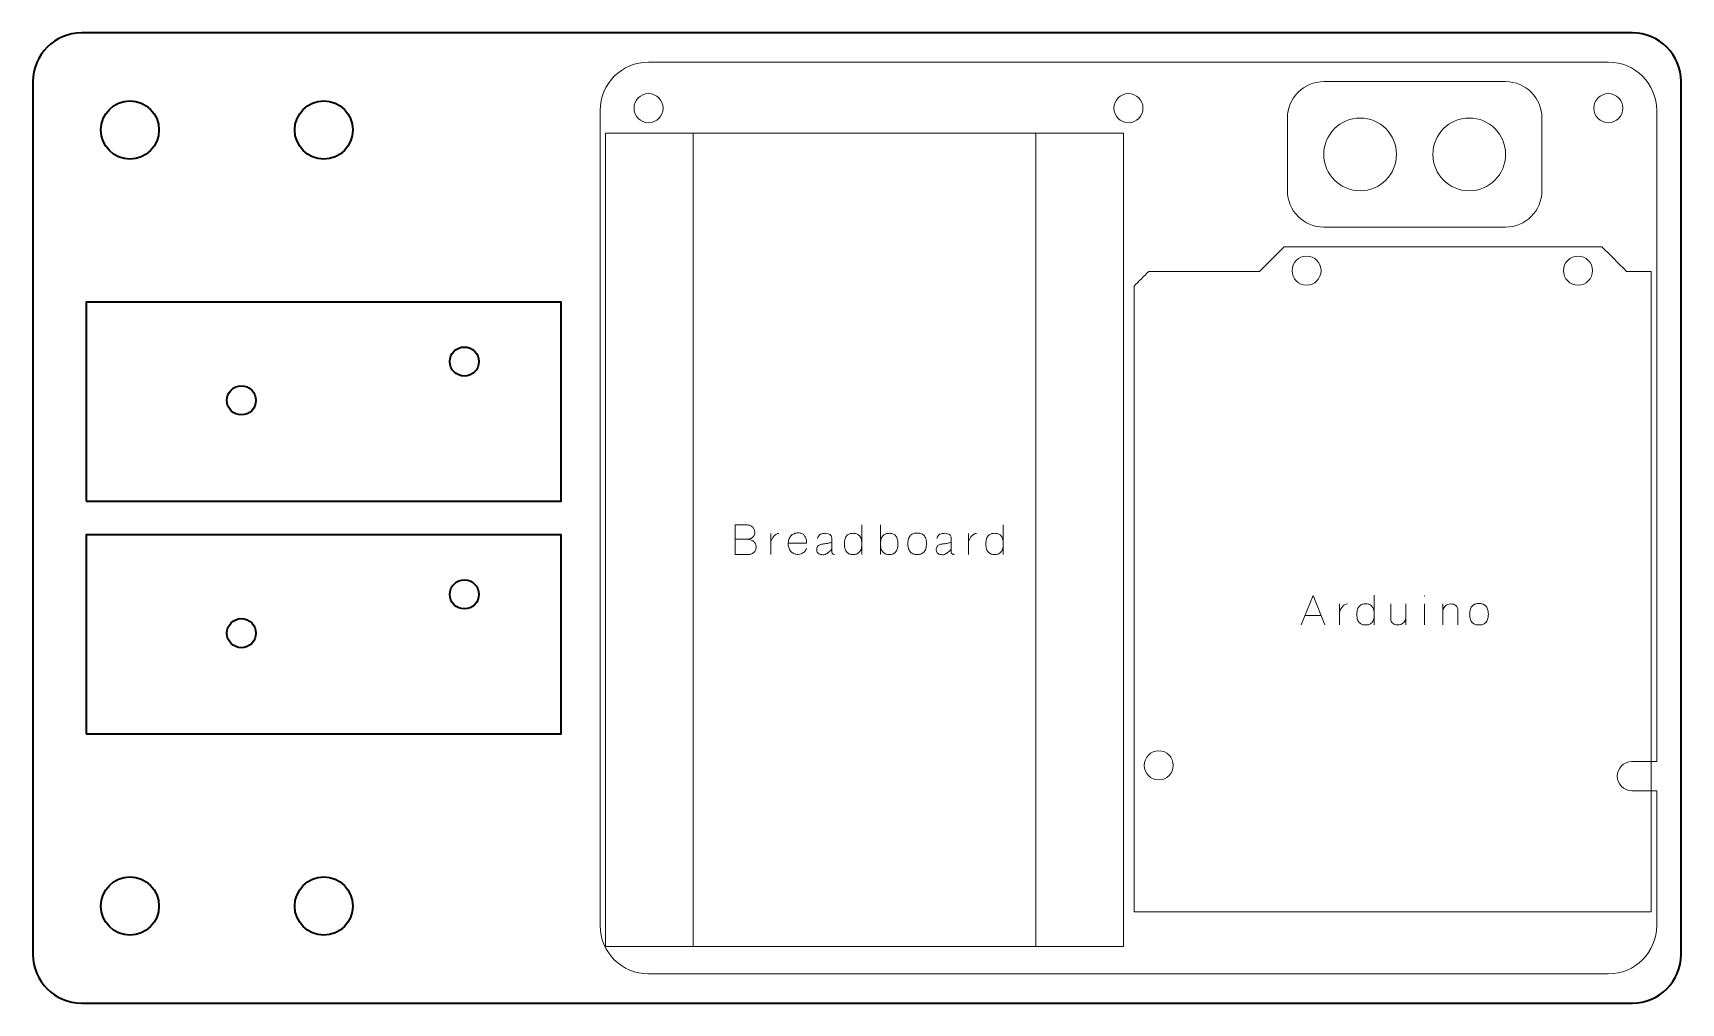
# Model space of a CAD drawing. Header units: centimetres. Extents: x -40 to 171, y -20 to 141.
# Drawn here: x -12.5 to 4.5, y -19.85 to -9.85 of the extents above; entities that cross this region are included whole.
import ezdxf

# ---------------------------------------------------------------- set-up
doc = ezdxf.new("R2010")
doc.units = ezdxf.units.CM
doc.header["$MEASUREMENT"] = 0
doc.layers.add('Layer 1', color=7, linetype='Continuous')

msp = doc.modelspace()

# ---------------------------------------------------------------- linework, layer by layer
at = {"layer": 'Layer 1', "color": 30, "lineweight": 35}
for points in [[(-11.95, -14.675), (-7.05, -14.675), (-7.05, -12.625), (-11.95, -12.625), (-11.95, -14.675)], [(-11.95, -17.075), (-7.05, -17.075), (-7.05, -15.025), (-11.95, -15.025), (-11.95, -17.075)]]:
    msp.add_lwpolyline(points, close=True, dxfattribs=at)
at = {"layer": 'Layer 1', "lineweight": 9}
for centre in [(-6.15, -10.625), (-1.2, -10.625), (3.75, -10.625), (0.6375, -12.3), (3.4375, -12.3), (-0.8875, -17.4)]:
    msp.add_ellipse(centre, major_axis=(0, 0.15), ratio=1, dxfattribs=at)
at = {"layer": 'Layer 1', "color": 250, "lineweight": 35}
for centre, major_axis in [((-11.5, -10.85), (0, 0.3)), ((-9.5, -10.85), (0, 0.3)), ((-8.05, -13.2375), (0, 0.15)), ((-10.35, -13.6375), (0, 0.15)), ((-8.05, -15.6375), (0, 0.15)), ((-10.35, -16.0375), (0, 0.15)), ((-11.5, -18.85), (0, 0.3)), ((-9.5, -18.85), (0, 0.3))]:
    msp.add_ellipse(centre, major_axis=major_axis, ratio=1, dxfattribs=at)
msp.add_open_spline([(-12.5, -19.35), (-12.5, -19.35), (-12.5, -10.35), (-12.5, -10.35), (-12.5, -10.35), (-12.5, -10.07391), (-12.27609, -9.85), (-12, -9.85), (-12, -9.85), (-12, -9.85), (4, -9.85), (4, -9.85), (4, -9.85), (4.27609, -9.85), (4.5, -10.07391), (4.5, -10.35), (4.5, -10.35), (4.5, -10.35), (4.5, -19.35), (4.5, -19.35), (4.5, -19.35), (4.5, -19.62609), (4.27609, -19.85), (4, -19.85), (4, -19.85), (4, -19.85), (-12, -19.85), (-12, -19.85), (-12, -19.85), (-12.27609, -19.85), (-12.5, -19.62609), (-12.5, -19.35)], degree=3, knots=[0, 0, 0, 0, 0.125, 0.125, 0.125, 0.125, 0.25, 0.25, 0.25, 0.25, 0.375, 0.375, 0.375, 0.375, 0.5, 0.5, 0.5, 0.5, 0.625, 0.625, 0.625, 0.625, 0.75, 0.75, 0.75, 0.75, 0.875, 0.875, 0.875, 0.875, 1, 1, 1, 1], dxfattribs=at)
at = {"layer": 'Layer 1', "color": 30, "lineweight": 9}
for points, knots in [([(-6.65, -19.05), (-6.65, -19.32539), (-6.42539, -19.55), (-6.15, -19.55), (-6.15, -19.55), (-6.15, -19.55), (3.75, -19.55), (3.75, -19.55), (3.75, -19.55), (4.02539, -19.55), (4.25, -19.32539), (4.25, -19.05), (4.25, -19.05), (4.25, -19.05), (4.25, -17.6615), (4.25, -17.6615), (4.25, -17.6615), (4.25, -17.6615), (3.992, -17.6615), (3.992, -17.6615), (3.992, -17.6615), (3.90917, -17.6615), (3.842, -17.59433), (3.842, -17.5115), (3.842, -17.5115), (3.842, -17.42867), (3.90917, -17.3615), (3.992, -17.3615), (3.992, -17.3615), (3.992, -17.3615), (4.25, -17.3615), (4.25, -17.3615), (4.25, -17.3615), (4.25, -17.3615), (4.25, -10.65), (4.25, -10.65), (4.25, -10.65), (4.25, -10.37461), (4.02539, -10.15), (3.75, -10.15), (3.75, -10.15), (3.75, -10.15), (-6.15, -10.15), (-6.15, -10.15), (-6.15, -10.15), (-6.42539, -10.15), (-6.65, -10.37461), (-6.65, -10.65), (-6.65, -10.65), (-6.65, -10.65), (-6.65, -19.05), (-6.65, -19.05)], [0, 0, 0, 0, 0.07692308, 0.07692308, 0.07692308, 0.07692308, 0.15384615, 0.15384615, 0.15384615, 0.15384615, 0.23076923, 0.23076923, 0.23076923, 0.23076923, 0.30769231, 0.30769231, 0.30769231, 0.30769231, 0.38461538, 0.38461538, 0.38461538, 0.38461538, 0.46153846, 0.46153846, 0.46153846, 0.46153846, 0.53846154, 0.53846154, 0.53846154, 0.53846154, 0.61538462, 0.61538462, 0.61538462, 0.61538462, 0.69230769, 0.69230769, 0.69230769, 0.69230769, 0.76923077, 0.76923077, 0.76923077, 0.76923077, 0.84615385, 0.84615385, 0.84615385, 0.84615385, 0.92307692, 0.92307692, 0.92307692, 0.92307692, 1, 1, 1, 1]), ([(-6.59488, -19.266), (-6.59488, -19.266), (-1.24934, -19.266), (-1.24934, -19.266), (-1.24934, -19.266), (-1.24934, -19.266), (-1.24934, -10.884), (-1.24934, -10.884), (-1.24934, -10.884), (-1.24934, -10.884), (-6.59488, -10.884), (-6.59488, -10.884), (-6.59488, -10.884), (-6.59488, -10.884), (-6.59488, -19.266), (-6.59488, -19.266)], [0, 0, 0, 0, 0.25, 0.25, 0.25, 0.25, 0.5, 0.5, 0.5, 0.5, 0.75, 0.75, 0.75, 0.75, 1, 1, 1, 1]), ([(4.192, -18.9115), (2.11075, -18.9115), (0.46129, -18.9115), (-1.142, -18.9115), (-1.142, -18.9115), (-1.142, -16.76266), (-1.142, -14.61128), (-1.142, -12.4599), (-1.142, -12.4599), (-1.0912, -12.4091), (-1.0404, -12.3583), (-0.9896, -12.3075), (-0.9896, -12.3075), (-0.6086, -12.3075), (-0.2276, -12.3075), (0.1534, -12.3075), (0.1534, -12.3075), (0.23722, -12.22368), (0.32104, -12.13986), (0.4074, -12.0535), (0.4074, -12.0535), (1.4996, -12.0535), (2.5918, -12.0535), (3.684, -12.0535), (3.684, -12.0535), (3.76782, -12.13732), (3.85164, -12.22114), (3.938, -12.3075), (3.938, -12.3075), (4.02182, -12.3075), (4.10564, -12.3075), (4.192, -12.3075), (4.192, -12.3075), (4.192, -14.50714), (4.192, -16.70932), (4.192, -18.9115)], [0, 0, 0, 0, 0.11111111, 0.11111111, 0.11111111, 0.11111111, 0.22222222, 0.22222222, 0.22222222, 0.22222222, 0.33333333, 0.33333333, 0.33333333, 0.33333333, 0.44444444, 0.44444444, 0.44444444, 0.44444444, 0.55555556, 0.55555556, 0.55555556, 0.55555556, 0.66666667, 0.66666667, 0.66666667, 0.66666667, 0.77777778, 0.77777778, 0.77777778, 0.77777778, 0.88888889, 0.88888889, 0.88888889, 0.88888889, 1, 1, 1, 1]), ([(-5.25668, -15.06934), (-5.25668, -15.06934), (-5.13942, -15.06934), (-5.13942, -15.06934), (-5.13942, -15.06934), (-5.12418, -15.06934), (-5.11118, -15.06712), (-5.10026, -15.06299), (-5.10026, -15.06299), (-5.08941, -15.0589), (-5.08058, -15.05333), (-5.07373, -15.04634), (-5.07373, -15.04634), (-5.06689, -15.03936), (-5.06195, -15.03146), (-5.05884, -15.02271), (-5.05884, -15.02271), (-5.05581, -15.01403), (-5.0544, -15.005), (-5.05475, -14.99569), (-5.05475, -14.99569), (-5.05518, -14.98637), (-5.05715, -14.97734), (-5.06068, -14.96852), (-5.06068, -14.96852), (-5.06414, -14.9597), (-5.06936, -14.95173), (-5.0762, -14.9446), (-5.0762, -14.9446), (-5.08304, -14.93748), (-5.09158, -14.93183), (-5.10195, -14.92767), (-5.10195, -14.92767), (-5.11233, -14.92344), (-5.12453, -14.92125), (-5.13857, -14.92118), (-5.13857, -14.92118), (-5.13857, -14.92118), (-5.25668, -14.92118), (-5.25668, -14.92118), (-5.25668, -14.92118), (-5.25668, -14.92118), (-5.25668, -15.2264), (-5.25668, -15.2264), (-5.25668, -15.2264), (-5.25668, -15.2264), (-5.12672, -15.2264), (-5.12672, -15.2264), (-5.12672, -15.2264), (-5.11458, -15.2264), (-5.10329, -15.22464), (-5.09285, -15.22118), (-5.09285, -15.22118), (-5.08241, -15.21765), (-5.07331, -15.21264), (-5.06541, -15.20594), (-5.06541, -15.20594), (-5.05757, -15.19931), (-5.05144, -15.19126), (-5.04706, -15.18174), (-5.04706, -15.18174), (-5.04269, -15.17221), (-5.04043, -15.16142), (-5.04036, -15.14935), (-5.04036, -15.14935), (-5.04064, -15.13722), (-5.04318, -15.12628), (-5.04805, -15.11648), (-5.04805, -15.11648), (-5.05292, -15.10667), (-5.05969, -15.09827), (-5.06844, -15.09122), (-5.06844, -15.09122), (-5.07719, -15.08423), (-5.08766, -15.07877), (-5.09963, -15.07506), (-5.09963, -15.07506), (-5.11159, -15.07135), (-5.12488, -15.06942), (-5.13942, -15.06934)], [0, 0, 0, 0, 0.05, 0.05, 0.05, 0.05, 0.1, 0.1, 0.1, 0.1, 0.15, 0.15, 0.15, 0.15, 0.2, 0.2, 0.2, 0.2, 0.25, 0.25, 0.25, 0.25, 0.3, 0.3, 0.3, 0.3, 0.35, 0.35, 0.35, 0.35, 0.4, 0.4, 0.4, 0.4, 0.45, 0.45, 0.45, 0.45, 0.5, 0.5, 0.5, 0.5, 0.55, 0.55, 0.55, 0.55, 0.6, 0.6, 0.6, 0.6, 0.65, 0.65, 0.65, 0.65, 0.7, 0.7, 0.7, 0.7, 0.75, 0.75, 0.75, 0.75, 0.8, 0.8, 0.8, 0.8, 0.85, 0.85, 0.85, 0.85, 0.9, 0.9, 0.9, 0.9, 0.95, 0.95, 0.95, 0.95, 1, 1, 1, 1]), ([(-3.95071, -14.92033), (-3.95071, -14.92033), (-3.95071, -15.2264), (-3.95071, -15.2264), (-3.95071, -15.2264), (-3.95071, -15.2264), (-3.95071, -14.92033), (-3.95071, -14.92033)], [0, 0, 0, 0, 0.5, 0.5, 0.5, 0.5, 1, 1, 1, 1]), ([(-3.75725, -14.91991), (-3.75725, -14.91991), (-3.75725, -15.2264), (-3.75725, -15.2264), (-3.75725, -15.2264), (-3.75725, -15.2264), (-3.75725, -14.91991), (-3.75725, -14.91991)], [0, 0, 0, 0, 0.5, 0.5, 0.5, 0.5, 1, 1, 1, 1]), ([(-2.49107, -14.92033), (-2.49107, -14.92033), (-2.49107, -15.2264), (-2.49107, -15.2264), (-2.49107, -15.2264), (-2.49107, -15.2264), (-2.49107, -14.92033), (-2.49107, -14.92033)], [0, 0, 0, 0, 0.5, 0.5, 0.5, 0.5, 1, 1, 1, 1]), ([(-4.88923, -15.11549), (-4.88944, -15.10568), (-4.88796, -15.09573), (-4.88486, -15.08571), (-4.88486, -15.08571), (-4.88175, -15.07569), (-4.87745, -15.0661), (-4.87194, -15.05693), (-4.87194, -15.05693), (-4.86637, -15.04775), (-4.86002, -15.03964), (-4.85282, -15.03244), (-4.85282, -15.03244), (-4.8457, -15.02525), (-4.83808, -15.0196), (-4.83011, -15.01544), (-4.83011, -15.01544), (-4.82213, -15.01128), (-4.81423, -15.00923), (-4.80626, -15.00923)], [0, 0, 0, 0, 0.2, 0.2, 0.2, 0.2, 0.4, 0.4, 0.4, 0.4, 0.6, 0.6, 0.6, 0.6, 0.8, 0.8, 0.8, 0.8, 1, 1, 1, 1]), ([(-4.88923, -15.2264), (-4.88923, -15.2264), (-4.88923, -15.00923), (-4.88923, -15.00923), (-4.88923, -15.00923), (-4.88923, -15.00923), (-4.88923, -15.2264), (-4.88923, -15.2264)], [0, 0, 0, 0, 0.5, 0.5, 0.5, 0.5, 1, 1, 1, 1]), ([(-4.70847, -15.11041), (-4.70847, -15.11041), (-4.51924, -15.11041), (-4.51924, -15.11041), (-4.51924, -15.11041), (-4.51917, -15.10088), (-4.52001, -15.09122), (-4.52171, -15.0812), (-4.52171, -15.0812), (-4.5234, -15.07125), (-4.52622, -15.06165), (-4.5301, -15.05241), (-4.5301, -15.05241), (-4.53398, -15.04317), (-4.53928, -15.03484), (-4.54584, -15.02751), (-4.54584, -15.02751), (-4.55247, -15.0201), (-4.56065, -15.01424), (-4.57039, -15.00994), (-4.57039, -15.00994), (-4.58013, -15.00563), (-4.59177, -15.00338), (-4.60517, -15.00331), (-4.60517, -15.00331), (-4.6219, -15.00338), (-4.63671, -15.00613), (-4.64962, -15.01156), (-4.64962, -15.01156), (-4.66247, -15.01699), (-4.67333, -15.02475), (-4.68208, -15.03491), (-4.68208, -15.03491), (-4.6909, -15.045), (-4.6976, -15.05721), (-4.70212, -15.07132), (-4.70212, -15.07132), (-4.70663, -15.0855), (-4.70889, -15.10138), (-4.70889, -15.11887), (-4.70889, -15.11887), (-4.70882, -15.13644), (-4.706, -15.15196), (-4.70064, -15.1653), (-4.70064, -15.1653), (-4.6952, -15.17863), (-4.68772, -15.18985), (-4.67813, -15.19874), (-4.67813, -15.19874), (-4.6686, -15.2077), (-4.6576, -15.21441), (-4.64511, -15.21878), (-4.64511, -15.21878), (-4.63269, -15.22315), (-4.61936, -15.22513), (-4.60517, -15.22471), (-4.60517, -15.22471), (-4.59382, -15.22428), (-4.58373, -15.22245), (-4.57491, -15.2192), (-4.57491, -15.2192), (-4.56609, -15.21589), (-4.5584, -15.2118), (-4.55183, -15.20686), (-4.55183, -15.20686), (-4.54534, -15.20192), (-4.53991, -15.1967), (-4.53554, -15.19119), (-4.53554, -15.19119), (-4.53116, -15.18569), (-4.52778, -15.18047), (-4.52538, -15.17553), (-4.52538, -15.17553), (-4.52298, -15.17066), (-4.5215, -15.16657), (-4.52093, -15.16332)], [0, 0, 0, 0, 0.05263158, 0.05263158, 0.05263158, 0.05263158, 0.10526316, 0.10526316, 0.10526316, 0.10526316, 0.15789474, 0.15789474, 0.15789474, 0.15789474, 0.21052632, 0.21052632, 0.21052632, 0.21052632, 0.26315789, 0.26315789, 0.26315789, 0.26315789, 0.31578947, 0.31578947, 0.31578947, 0.31578947, 0.36842105, 0.36842105, 0.36842105, 0.36842105, 0.42105263, 0.42105263, 0.42105263, 0.42105263, 0.47368421, 0.47368421, 0.47368421, 0.47368421, 0.52631579, 0.52631579, 0.52631579, 0.52631579, 0.57894737, 0.57894737, 0.57894737, 0.57894737, 0.63157895, 0.63157895, 0.63157895, 0.63157895, 0.68421053, 0.68421053, 0.68421053, 0.68421053, 0.73684211, 0.73684211, 0.73684211, 0.73684211, 0.78947368, 0.78947368, 0.78947368, 0.78947368, 0.84210526, 0.84210526, 0.84210526, 0.84210526, 0.89473684, 0.89473684, 0.89473684, 0.89473684, 0.94736842, 0.94736842, 0.94736842, 0.94736842, 1, 1, 1, 1]), ([(-4.26059, -15.17094), (-4.2632, -15.17468), (-4.26687, -15.17906), (-4.27159, -15.18407), (-4.27159, -15.18407), (-4.27632, -15.18915), (-4.28183, -15.1943), (-4.2881, -15.19959), (-4.2881, -15.19959), (-4.29438, -15.20488), (-4.30109, -15.20982), (-4.30821, -15.21434), (-4.30821, -15.21434), (-4.31534, -15.21885), (-4.32261, -15.22245), (-4.33001, -15.22513), (-4.33001, -15.22513), (-4.33742, -15.22781), (-4.34462, -15.22908), (-4.3516, -15.22894), (-4.3516, -15.22894), (-4.36042, -15.22866), (-4.36868, -15.22767), (-4.3763, -15.22591), (-4.3763, -15.22591), (-4.38392, -15.22407), (-4.39055, -15.22132), (-4.39634, -15.21744), (-4.39634, -15.21744), (-4.40205, -15.21363), (-4.40657, -15.20848), (-4.40974, -15.20199), (-4.40974, -15.20199), (-4.41299, -15.1955), (-4.41461, -15.18738), (-4.41468, -15.17772), (-4.41468, -15.17772), (-4.41468, -15.16466), (-4.41207, -15.15394), (-4.40685, -15.14554), (-4.40685, -15.14554), (-4.4017, -15.13722), (-4.39401, -15.1308), (-4.38385, -15.12635), (-4.38385, -15.12635), (-4.37362, -15.12184), (-4.36106, -15.11894), (-4.3461, -15.1176), (-4.3461, -15.1176), (-4.33502, -15.11655), (-4.32536, -15.11535), (-4.31696, -15.11401), (-4.31696, -15.11401), (-4.30857, -15.11267), (-4.30116, -15.11125), (-4.2946, -15.10977), (-4.2946, -15.10977), (-4.2881, -15.10829), (-4.28211, -15.10674), (-4.2766, -15.10519), (-4.2766, -15.10519), (-4.27117, -15.1037), (-4.26581, -15.10215), (-4.26059, -15.10067)], [0, 0, 0, 0, 0.0625, 0.0625, 0.0625, 0.0625, 0.125, 0.125, 0.125, 0.125, 0.1875, 0.1875, 0.1875, 0.1875, 0.25, 0.25, 0.25, 0.25, 0.3125, 0.3125, 0.3125, 0.3125, 0.375, 0.375, 0.375, 0.375, 0.4375, 0.4375, 0.4375, 0.4375, 0.5, 0.5, 0.5, 0.5, 0.5625, 0.5625, 0.5625, 0.5625, 0.625, 0.625, 0.625, 0.625, 0.6875, 0.6875, 0.6875, 0.6875, 0.75, 0.75, 0.75, 0.75, 0.8125, 0.8125, 0.8125, 0.8125, 0.875, 0.875, 0.875, 0.875, 0.9375, 0.9375, 0.9375, 0.9375, 1, 1, 1, 1]), ([(-4.23053, -15.2264), (-4.2306, -15.2264), (-4.23166, -15.22626), (-4.23364, -15.22598), (-4.23364, -15.22598), (-4.23568, -15.22569), (-4.23815, -15.22499), (-4.24112, -15.224), (-4.24112, -15.224), (-4.24408, -15.22301), (-4.24704, -15.22153), (-4.25, -15.21956), (-4.25, -15.21956), (-4.25297, -15.21751), (-4.25544, -15.21483), (-4.25748, -15.21151), (-4.25748, -15.21151), (-4.25946, -15.20813), (-4.26052, -15.20396), (-4.26059, -15.19888), (-4.26059, -15.19888), (-4.26059, -15.19888), (-4.26059, -15.05961), (-4.26059, -15.05961), (-4.26059, -15.05961), (-4.26052, -15.05601), (-4.26101, -15.05192), (-4.262, -15.0474), (-4.262, -15.0474), (-4.26292, -15.04289), (-4.26475, -15.03837), (-4.26736, -15.03371), (-4.26736, -15.03371), (-4.26997, -15.02913), (-4.27378, -15.02489), (-4.27872, -15.02101), (-4.27872, -15.02101), (-4.28359, -15.01713), (-4.29001, -15.01403), (-4.29784, -15.01163), (-4.29784, -15.01163), (-4.30567, -15.00923), (-4.31527, -15.00803), (-4.32663, -15.00796), (-4.32663, -15.00796), (-4.34088, -15.00803), (-4.35302, -15.00951), (-4.36296, -15.01241), (-4.36296, -15.01241), (-4.37298, -15.0153), (-4.38103, -15.01925), (-4.38723, -15.02419), (-4.38723, -15.02419), (-4.39337, -15.0292), (-4.39789, -15.03477), (-4.40071, -15.04098), (-4.40071, -15.04098), (-4.4036, -15.04726), (-4.40501, -15.05375), (-4.40494, -15.06045)], [0, 0, 0, 0, 0.06666667, 0.06666667, 0.06666667, 0.06666667, 0.13333333, 0.13333333, 0.13333333, 0.13333333, 0.2, 0.2, 0.2, 0.2, 0.26666667, 0.26666667, 0.26666667, 0.26666667, 0.33333333, 0.33333333, 0.33333333, 0.33333333, 0.4, 0.4, 0.4, 0.4, 0.46666667, 0.46666667, 0.46666667, 0.46666667, 0.53333333, 0.53333333, 0.53333333, 0.53333333, 0.6, 0.6, 0.6, 0.6, 0.66666667, 0.66666667, 0.66666667, 0.66666667, 0.73333333, 0.73333333, 0.73333333, 0.73333333, 0.8, 0.8, 0.8, 0.8, 0.86666667, 0.86666667, 0.86666667, 0.86666667, 0.93333333, 0.93333333, 0.93333333, 0.93333333, 1, 1, 1, 1]), ([(-4.04088, -15.00796), (-4.02853, -15.00789), (-4.01696, -15.00958), (-4.00616, -15.01311), (-4.00616, -15.01311), (-3.99537, -15.01664), (-3.98584, -15.02257), (-3.97759, -15.03082), (-3.97759, -15.03082), (-3.96933, -15.03908), (-3.96291, -15.05029), (-3.95826, -15.06441), (-3.95826, -15.06441), (-3.9536, -15.07852), (-3.9512, -15.09608), (-3.95113, -15.11718), (-3.95113, -15.11718), (-3.9512, -15.13828), (-3.9536, -15.15584), (-3.95826, -15.16996), (-3.95826, -15.16996), (-3.96291, -15.18407), (-3.96933, -15.19529), (-3.97759, -15.20354), (-3.97759, -15.20354), (-3.98584, -15.2118), (-3.99537, -15.21772), (-4.00616, -15.22125), (-4.00616, -15.22125), (-4.01696, -15.22478), (-4.02853, -15.22647), (-4.04088, -15.2264), (-4.04088, -15.2264), (-4.05322, -15.22647), (-4.0648, -15.22478), (-4.07552, -15.22125), (-4.07552, -15.22125), (-4.08632, -15.21772), (-4.09577, -15.2118), (-4.10395, -15.20354), (-4.10395, -15.20354), (-4.11214, -15.19529), (-4.11856, -15.18407), (-4.12314, -15.16996), (-4.12314, -15.16996), (-4.1278, -15.15584), (-4.13013, -15.13828), (-4.1302, -15.11718), (-4.1302, -15.11718), (-4.13013, -15.09608), (-4.1278, -15.07852), (-4.12314, -15.06441), (-4.12314, -15.06441), (-4.11856, -15.05029), (-4.11214, -15.03908), (-4.10395, -15.03082), (-4.10395, -15.03082), (-4.09577, -15.02257), (-4.08632, -15.01664), (-4.07552, -15.01311), (-4.07552, -15.01311), (-4.0648, -15.00958), (-4.05322, -15.00789), (-4.04088, -15.00796)], [0, 0, 0, 0, 0.0625, 0.0625, 0.0625, 0.0625, 0.125, 0.125, 0.125, 0.125, 0.1875, 0.1875, 0.1875, 0.1875, 0.25, 0.25, 0.25, 0.25, 0.3125, 0.3125, 0.3125, 0.3125, 0.375, 0.375, 0.375, 0.375, 0.4375, 0.4375, 0.4375, 0.4375, 0.5, 0.5, 0.5, 0.5, 0.5625, 0.5625, 0.5625, 0.5625, 0.625, 0.625, 0.625, 0.625, 0.6875, 0.6875, 0.6875, 0.6875, 0.75, 0.75, 0.75, 0.75, 0.8125, 0.8125, 0.8125, 0.8125, 0.875, 0.875, 0.875, 0.875, 0.9375, 0.9375, 0.9375, 0.9375, 1, 1, 1, 1]), ([(-3.6675, -15.00796), (-3.65502, -15.00789), (-3.64337, -15.00958), (-3.63258, -15.01304), (-3.63258, -15.01304), (-3.62179, -15.01657), (-3.61226, -15.02243), (-3.60408, -15.03068), (-3.60408, -15.03068), (-3.59582, -15.03894), (-3.58947, -15.05008), (-3.58481, -15.06419), (-3.58481, -15.06419), (-3.58016, -15.07838), (-3.57783, -15.09601), (-3.57776, -15.11718), (-3.57776, -15.11718), (-3.57783, -15.13828), (-3.58016, -15.15584), (-3.58481, -15.16996), (-3.58481, -15.16996), (-3.58947, -15.18407), (-3.59582, -15.19529), (-3.60408, -15.20354), (-3.60408, -15.20354), (-3.61226, -15.2118), (-3.62179, -15.21772), (-3.63258, -15.22125), (-3.63258, -15.22125), (-3.64337, -15.22478), (-3.65502, -15.22647), (-3.6675, -15.2264), (-3.6675, -15.2264), (-3.67999, -15.22647), (-3.69163, -15.22478), (-3.70243, -15.22125), (-3.70243, -15.22125), (-3.71322, -15.21772), (-3.72275, -15.2118), (-3.73093, -15.20354), (-3.73093, -15.20354), (-3.73919, -15.19529), (-3.74554, -15.18407), (-3.7502, -15.16996), (-3.7502, -15.16996), (-3.75485, -15.15584), (-3.75718, -15.13828), (-3.75725, -15.11718), (-3.75725, -15.11718), (-3.75718, -15.09601), (-3.75485, -15.07838), (-3.7502, -15.06419), (-3.7502, -15.06419), (-3.74554, -15.05008), (-3.73919, -15.03894), (-3.73093, -15.03068), (-3.73093, -15.03068), (-3.72275, -15.02243), (-3.71322, -15.01657), (-3.70243, -15.01304), (-3.70243, -15.01304), (-3.69163, -15.00958), (-3.67999, -15.00789), (-3.6675, -15.00796)], [0, 0, 0, 0, 0.0625, 0.0625, 0.0625, 0.0625, 0.125, 0.125, 0.125, 0.125, 0.1875, 0.1875, 0.1875, 0.1875, 0.25, 0.25, 0.25, 0.25, 0.3125, 0.3125, 0.3125, 0.3125, 0.375, 0.375, 0.375, 0.375, 0.4375, 0.4375, 0.4375, 0.4375, 0.5, 0.5, 0.5, 0.5, 0.5625, 0.5625, 0.5625, 0.5625, 0.625, 0.625, 0.625, 0.625, 0.6875, 0.6875, 0.6875, 0.6875, 0.75, 0.75, 0.75, 0.75, 0.8125, 0.8125, 0.8125, 0.8125, 0.875, 0.875, 0.875, 0.875, 0.9375, 0.9375, 0.9375, 0.9375, 1, 1, 1, 1]), ([(-3.37921, -15.2264), (-3.36588, -15.22647), (-3.35346, -15.22478), (-3.34189, -15.22118), (-3.34189, -15.22118), (-3.33032, -15.21758), (-3.32009, -15.21158), (-3.31134, -15.20319), (-3.31134, -15.20319), (-3.30252, -15.19479), (-3.29568, -15.18343), (-3.29067, -15.16904), (-3.29067, -15.16904), (-3.28573, -15.15472), (-3.28319, -15.13687), (-3.28312, -15.11549), (-3.28312, -15.11549), (-3.28319, -15.09418), (-3.28573, -15.0764), (-3.29067, -15.06215), (-3.29067, -15.06215), (-3.29568, -15.0479), (-3.30252, -15.03654), (-3.31134, -15.02814), (-3.31134, -15.02814), (-3.32009, -15.01981), (-3.33032, -15.01382), (-3.34189, -15.01022), (-3.34189, -15.01022), (-3.35346, -15.00662), (-3.36588, -15.00493), (-3.37921, -15.005), (-3.37921, -15.005), (-3.39241, -15.00493), (-3.40483, -15.00662), (-3.4164, -15.01022), (-3.4164, -15.01022), (-3.42797, -15.01382), (-3.43813, -15.01981), (-3.44695, -15.02814), (-3.44695, -15.02814), (-3.45577, -15.03654), (-3.46268, -15.0479), (-3.46769, -15.06215), (-3.46769, -15.06215), (-3.4727, -15.0764), (-3.47524, -15.09418), (-3.47531, -15.11549), (-3.47531, -15.11549), (-3.47524, -15.13687), (-3.4727, -15.15472), (-3.46769, -15.16904), (-3.46769, -15.16904), (-3.46268, -15.18343), (-3.45577, -15.19479), (-3.44695, -15.20319), (-3.44695, -15.20319), (-3.43813, -15.21158), (-3.42797, -15.21758), (-3.4164, -15.22118), (-3.4164, -15.22118), (-3.40483, -15.22478), (-3.39241, -15.22647), (-3.37921, -15.2264)], [0, 0, 0, 0, 0.0625, 0.0625, 0.0625, 0.0625, 0.125, 0.125, 0.125, 0.125, 0.1875, 0.1875, 0.1875, 0.1875, 0.25, 0.25, 0.25, 0.25, 0.3125, 0.3125, 0.3125, 0.3125, 0.375, 0.375, 0.375, 0.375, 0.4375, 0.4375, 0.4375, 0.4375, 0.5, 0.5, 0.5, 0.5, 0.5625, 0.5625, 0.5625, 0.5625, 0.625, 0.625, 0.625, 0.625, 0.6875, 0.6875, 0.6875, 0.6875, 0.75, 0.75, 0.75, 0.75, 0.8125, 0.8125, 0.8125, 0.8125, 0.875, 0.875, 0.875, 0.875, 0.9375, 0.9375, 0.9375, 0.9375, 1, 1, 1, 1]), ([(-3.02828, -15.17094), (-3.03089, -15.17468), (-3.03456, -15.17906), (-3.03928, -15.18407), (-3.03928, -15.18407), (-3.04401, -15.18915), (-3.04952, -15.1943), (-3.05579, -15.19959), (-3.05579, -15.19959), (-3.06207, -15.20488), (-3.06878, -15.20982), (-3.0759, -15.21434), (-3.0759, -15.21434), (-3.08303, -15.21885), (-3.0903, -15.22245), (-3.0977, -15.22513), (-3.0977, -15.22513), (-3.10511, -15.22781), (-3.11231, -15.22908), (-3.11929, -15.22894), (-3.11929, -15.22894), (-3.12811, -15.22866), (-3.13637, -15.22767), (-3.14399, -15.22591), (-3.14399, -15.22591), (-3.15161, -15.22407), (-3.15824, -15.22132), (-3.16403, -15.21744), (-3.16403, -15.21744), (-3.16974, -15.21363), (-3.17426, -15.20848), (-3.17743, -15.20199), (-3.17743, -15.20199), (-3.18068, -15.1955), (-3.1823, -15.18738), (-3.18237, -15.17772), (-3.18237, -15.17772), (-3.18237, -15.16466), (-3.17976, -15.15394), (-3.17454, -15.14554), (-3.17454, -15.14554), (-3.16939, -15.13722), (-3.1617, -15.1308), (-3.15154, -15.12635), (-3.15154, -15.12635), (-3.14131, -15.12184), (-3.12875, -15.11894), (-3.11379, -15.1176), (-3.11379, -15.1176), (-3.10271, -15.11655), (-3.09305, -15.11535), (-3.08465, -15.11401), (-3.08465, -15.11401), (-3.07626, -15.11267), (-3.06885, -15.11125), (-3.06229, -15.10977), (-3.06229, -15.10977), (-3.05579, -15.10829), (-3.0498, -15.10674), (-3.04429, -15.10519), (-3.04429, -15.10519), (-3.03886, -15.1037), (-3.0335, -15.10215), (-3.02828, -15.10067)], [0, 0, 0, 0, 0.0625, 0.0625, 0.0625, 0.0625, 0.125, 0.125, 0.125, 0.125, 0.1875, 0.1875, 0.1875, 0.1875, 0.25, 0.25, 0.25, 0.25, 0.3125, 0.3125, 0.3125, 0.3125, 0.375, 0.375, 0.375, 0.375, 0.4375, 0.4375, 0.4375, 0.4375, 0.5, 0.5, 0.5, 0.5, 0.5625, 0.5625, 0.5625, 0.5625, 0.625, 0.625, 0.625, 0.625, 0.6875, 0.6875, 0.6875, 0.6875, 0.75, 0.75, 0.75, 0.75, 0.8125, 0.8125, 0.8125, 0.8125, 0.875, 0.875, 0.875, 0.875, 0.9375, 0.9375, 0.9375, 0.9375, 1, 1, 1, 1]), ([(-2.99822, -15.2264), (-2.99829, -15.2264), (-2.99935, -15.22626), (-3.00133, -15.22598), (-3.00133, -15.22598), (-3.00337, -15.22569), (-3.00584, -15.22499), (-3.00881, -15.224), (-3.00881, -15.224), (-3.01177, -15.22301), (-3.01473, -15.22153), (-3.01769, -15.21956), (-3.01769, -15.21956), (-3.02066, -15.21751), (-3.02313, -15.21483), (-3.02517, -15.21151), (-3.02517, -15.21151), (-3.02715, -15.20813), (-3.02821, -15.20396), (-3.02828, -15.19888), (-3.02828, -15.19888), (-3.02828, -15.19888), (-3.02828, -15.05961), (-3.02828, -15.05961), (-3.02828, -15.05961), (-3.02821, -15.05601), (-3.0287, -15.05192), (-3.02969, -15.0474), (-3.02969, -15.0474), (-3.03061, -15.04289), (-3.03244, -15.03837), (-3.03505, -15.03371), (-3.03505, -15.03371), (-3.03766, -15.02913), (-3.04147, -15.02489), (-3.04641, -15.02101), (-3.04641, -15.02101), (-3.05128, -15.01713), (-3.0577, -15.01403), (-3.06553, -15.01163), (-3.06553, -15.01163), (-3.07336, -15.00923), (-3.08296, -15.00803), (-3.09432, -15.00796), (-3.09432, -15.00796), (-3.10857, -15.00803), (-3.12071, -15.00951), (-3.13065, -15.01241), (-3.13065, -15.01241), (-3.14067, -15.0153), (-3.14872, -15.01925), (-3.15492, -15.02419), (-3.15492, -15.02419), (-3.16106, -15.0292), (-3.16558, -15.03477), (-3.1684, -15.04098), (-3.1684, -15.04098), (-3.17129, -15.04726), (-3.1727, -15.05375), (-3.17263, -15.06045)], [0, 0, 0, 0, 0.06666667, 0.06666667, 0.06666667, 0.06666667, 0.13333333, 0.13333333, 0.13333333, 0.13333333, 0.2, 0.2, 0.2, 0.2, 0.26666667, 0.26666667, 0.26666667, 0.26666667, 0.33333333, 0.33333333, 0.33333333, 0.33333333, 0.4, 0.4, 0.4, 0.4, 0.46666667, 0.46666667, 0.46666667, 0.46666667, 0.53333333, 0.53333333, 0.53333333, 0.53333333, 0.6, 0.6, 0.6, 0.6, 0.66666667, 0.66666667, 0.66666667, 0.66666667, 0.73333333, 0.73333333, 0.73333333, 0.73333333, 0.8, 0.8, 0.8, 0.8, 0.86666667, 0.86666667, 0.86666667, 0.86666667, 0.93333333, 0.93333333, 0.93333333, 0.93333333, 1, 1, 1, 1]), ([(-2.8509, -15.11549), (-2.85111, -15.10568), (-2.84963, -15.09573), (-2.84653, -15.08571), (-2.84653, -15.08571), (-2.84342, -15.07569), (-2.83912, -15.0661), (-2.83361, -15.05693), (-2.83361, -15.05693), (-2.82804, -15.04775), (-2.82169, -15.03964), (-2.81449, -15.03244), (-2.81449, -15.03244), (-2.80737, -15.02525), (-2.79975, -15.0196), (-2.79178, -15.01544), (-2.79178, -15.01544), (-2.7838, -15.01128), (-2.7759, -15.00923), (-2.76793, -15.00923)], [0, 0, 0, 0, 0.2, 0.2, 0.2, 0.2, 0.4, 0.4, 0.4, 0.4, 0.6, 0.6, 0.6, 0.6, 0.8, 0.8, 0.8, 0.8, 1, 1, 1, 1]), ([(-2.8509, -15.2264), (-2.8509, -15.2264), (-2.8509, -15.00923), (-2.8509, -15.00923), (-2.8509, -15.00923), (-2.8509, -15.00923), (-2.8509, -15.2264), (-2.8509, -15.2264)], [0, 0, 0, 0, 0.5, 0.5, 0.5, 0.5, 1, 1, 1, 1]), ([(-2.58124, -15.00796), (-2.56889, -15.00789), (-2.55732, -15.00958), (-2.54652, -15.01311), (-2.54652, -15.01311), (-2.53573, -15.01664), (-2.5262, -15.02257), (-2.51795, -15.03082), (-2.51795, -15.03082), (-2.50969, -15.03908), (-2.50327, -15.05029), (-2.49862, -15.06441), (-2.49862, -15.06441), (-2.49396, -15.07852), (-2.49156, -15.09608), (-2.49149, -15.11718), (-2.49149, -15.11718), (-2.49156, -15.13828), (-2.49396, -15.15584), (-2.49862, -15.16996), (-2.49862, -15.16996), (-2.50327, -15.18407), (-2.50969, -15.19529), (-2.51795, -15.20354), (-2.51795, -15.20354), (-2.5262, -15.2118), (-2.53573, -15.21772), (-2.54652, -15.22125), (-2.54652, -15.22125), (-2.55732, -15.22478), (-2.56889, -15.22647), (-2.58124, -15.2264), (-2.58124, -15.2264), (-2.59358, -15.22647), (-2.60516, -15.22478), (-2.61588, -15.22125), (-2.61588, -15.22125), (-2.62668, -15.21772), (-2.63613, -15.2118), (-2.64431, -15.20354), (-2.64431, -15.20354), (-2.6525, -15.19529), (-2.65892, -15.18407), (-2.6635, -15.16996), (-2.6635, -15.16996), (-2.66816, -15.15584), (-2.67049, -15.13828), (-2.67056, -15.11718), (-2.67056, -15.11718), (-2.67049, -15.09608), (-2.66816, -15.07852), (-2.6635, -15.06441), (-2.6635, -15.06441), (-2.65892, -15.05029), (-2.6525, -15.03908), (-2.64431, -15.03082), (-2.64431, -15.03082), (-2.63613, -15.02257), (-2.62668, -15.01664), (-2.61588, -15.01311), (-2.61588, -15.01311), (-2.60516, -15.00958), (-2.59358, -15.00789), (-2.58124, -15.00796)], [0, 0, 0, 0, 0.0625, 0.0625, 0.0625, 0.0625, 0.125, 0.125, 0.125, 0.125, 0.1875, 0.1875, 0.1875, 0.1875, 0.25, 0.25, 0.25, 0.25, 0.3125, 0.3125, 0.3125, 0.3125, 0.375, 0.375, 0.375, 0.375, 0.4375, 0.4375, 0.4375, 0.4375, 0.5, 0.5, 0.5, 0.5, 0.5625, 0.5625, 0.5625, 0.5625, 0.625, 0.625, 0.625, 0.625, 0.6875, 0.6875, 0.6875, 0.6875, 0.75, 0.75, 0.75, 0.75, 0.8125, 0.8125, 0.8125, 0.8125, 0.875, 0.875, 0.875, 0.875, 0.9375, 0.9375, 0.9375, 0.9375, 1, 1, 1, 1]), ([(0.5833, -15.95289), (0.5833, -15.95289), (0.70437, -15.64767), (0.70437, -15.64767), (0.70437, -15.64767), (0.70437, -15.64767), (0.82587, -15.95289), (0.82587, -15.95289)], [0, 0, 0, 0, 0.5, 0.5, 0.5, 0.5, 1, 1, 1, 1]), ([(0.97615, -15.84198), (0.97532, -15.80302), (1.00098, -15.75982), (1.03527, -15.74193), (1.03527, -15.74193), (1.04325, -15.73777), (1.05115, -15.73572), (1.05912, -15.73572)], [0, 0, 0, 0, 0.5, 0.5, 0.5, 0.5, 1, 1, 1, 1]), ([(0.97615, -15.95289), (0.97615, -15.95289), (0.97615, -15.73572), (0.97615, -15.73572), (0.97615, -15.73572), (0.97615, -15.73572), (0.97615, -15.95289), (0.97615, -15.95289)], [0, 0, 0, 0, 0.5, 0.5, 0.5, 0.5, 1, 1, 1, 1]), ([(1.24581, -15.73445), (1.25816, -15.73438), (1.26973, -15.73607), (1.28053, -15.7396), (1.28053, -15.7396), (1.29132, -15.74313), (1.30085, -15.74906), (1.3091, -15.75731), (1.3091, -15.75731), (1.31736, -15.76557), (1.32378, -15.77678), (1.32843, -15.7909), (1.32843, -15.7909), (1.33309, -15.80501), (1.33549, -15.82257), (1.33556, -15.84367), (1.33556, -15.84367), (1.33549, -15.86477), (1.33309, -15.88233), (1.32843, -15.89645), (1.32843, -15.89645), (1.32378, -15.91056), (1.31736, -15.92178), (1.3091, -15.93003), (1.3091, -15.93003), (1.30085, -15.93829), (1.29132, -15.94421), (1.28053, -15.94774), (1.28053, -15.94774), (1.26973, -15.95127), (1.25816, -15.95296), (1.24581, -15.95289), (1.24581, -15.95289), (1.23347, -15.95296), (1.22189, -15.95127), (1.21117, -15.94774), (1.21117, -15.94774), (1.20037, -15.94421), (1.19092, -15.93829), (1.18274, -15.93003), (1.18274, -15.93003), (1.17455, -15.92178), (1.16813, -15.91056), (1.16355, -15.89645), (1.16355, -15.89645), (1.15889, -15.88233), (1.15656, -15.86477), (1.15649, -15.84367), (1.15649, -15.84367), (1.15656, -15.82257), (1.15889, -15.80501), (1.16355, -15.7909), (1.16355, -15.7909), (1.16813, -15.77678), (1.17455, -15.76557), (1.18274, -15.75731), (1.18274, -15.75731), (1.19092, -15.74906), (1.20037, -15.74313), (1.21117, -15.7396), (1.21117, -15.7396), (1.22189, -15.73607), (1.23347, -15.73438), (1.24581, -15.73445)], [0, 0, 0, 0, 0.0625, 0.0625, 0.0625, 0.0625, 0.125, 0.125, 0.125, 0.125, 0.1875, 0.1875, 0.1875, 0.1875, 0.25, 0.25, 0.25, 0.25, 0.3125, 0.3125, 0.3125, 0.3125, 0.375, 0.375, 0.375, 0.375, 0.4375, 0.4375, 0.4375, 0.4375, 0.5, 0.5, 0.5, 0.5, 0.5625, 0.5625, 0.5625, 0.5625, 0.625, 0.625, 0.625, 0.625, 0.6875, 0.6875, 0.6875, 0.6875, 0.75, 0.75, 0.75, 0.75, 0.8125, 0.8125, 0.8125, 0.8125, 0.875, 0.875, 0.875, 0.875, 0.9375, 0.9375, 0.9375, 0.9375, 1, 1, 1, 1]), ([(1.33598, -15.64682), (1.33598, -15.64682), (1.33598, -15.95289), (1.33598, -15.95289), (1.33598, -15.95289), (1.33598, -15.95289), (1.33598, -15.64682), (1.33598, -15.64682)], [0, 0, 0, 0, 0.5, 0.5, 0.5, 0.5, 1, 1, 1, 1]), ([(1.50531, -15.73488), (1.50531, -15.73495), (1.50531, -15.73699), (1.50531, -15.74101), (1.50531, -15.74101), (1.50531, -15.74503), (1.50531, -15.75047), (1.50531, -15.75731), (1.50531, -15.75731), (1.50531, -15.76423), (1.50531, -15.77206), (1.50531, -15.78081), (1.50531, -15.78081), (1.50531, -15.78948), (1.50531, -15.79866), (1.50531, -15.80818), (1.50531, -15.80818), (1.50531, -15.81778), (1.50531, -15.82723), (1.50531, -15.83654), (1.50531, -15.83654), (1.50531, -15.84593), (1.50531, -15.85468), (1.50531, -15.86272), (1.50531, -15.86272), (1.50531, -15.87083), (1.50531, -15.87782), (1.50531, -15.88368), (1.50531, -15.88368), (1.50531, -15.88946), (1.50531, -15.89362), (1.50531, -15.89616), (1.50531, -15.89616), (1.50531, -15.90011), (1.50609, -15.90456), (1.50778, -15.90943), (1.50778, -15.90943), (1.5094, -15.91437), (1.51201, -15.91931), (1.51561, -15.92424), (1.51561, -15.92424), (1.51921, -15.92925), (1.52379, -15.93384), (1.52951, -15.93807), (1.52951, -15.93807), (1.5353, -15.94231), (1.54221, -15.94569), (1.55025, -15.9483), (1.55025, -15.9483), (1.55837, -15.95091), (1.56782, -15.95233), (1.57855, -15.95247), (1.57855, -15.95247), (1.58941, -15.95247), (1.59922, -15.95099), (1.60797, -15.94802), (1.60797, -15.94802), (1.61679, -15.94499), (1.62448, -15.94083), (1.63118, -15.93553), (1.63118, -15.93553), (1.63781, -15.93024), (1.64339, -15.92417), (1.6479, -15.91726), (1.6479, -15.91726), (1.65242, -15.91042), (1.6558, -15.90315), (1.65806, -15.89539), (1.65806, -15.89539), (1.66039, -15.8877), (1.66152, -15.87987), (1.66152, -15.87203)], [0, 0, 0, 0, 0.05555556, 0.05555556, 0.05555556, 0.05555556, 0.11111111, 0.11111111, 0.11111111, 0.11111111, 0.16666667, 0.16666667, 0.16666667, 0.16666667, 0.22222222, 0.22222222, 0.22222222, 0.22222222, 0.27777778, 0.27777778, 0.27777778, 0.27777778, 0.33333333, 0.33333333, 0.33333333, 0.33333333, 0.38888889, 0.38888889, 0.38888889, 0.38888889, 0.44444444, 0.44444444, 0.44444444, 0.44444444, 0.5, 0.5, 0.5, 0.5, 0.55555556, 0.55555556, 0.55555556, 0.55555556, 0.61111111, 0.61111111, 0.61111111, 0.61111111, 0.66666667, 0.66666667, 0.66666667, 0.66666667, 0.72222222, 0.72222222, 0.72222222, 0.72222222, 0.77777778, 0.77777778, 0.77777778, 0.77777778, 0.83333333, 0.83333333, 0.83333333, 0.83333333, 0.88888889, 0.88888889, 0.88888889, 0.88888889, 0.94444444, 0.94444444, 0.94444444, 0.94444444, 1, 1, 1, 1]), ([(1.66152, -15.73488), (1.66152, -15.73488), (1.66152, -15.95247), (1.66152, -15.95247), (1.66152, -15.95247), (1.66152, -15.95247), (1.66152, -15.73488), (1.66152, -15.73488)], [0, 0, 0, 0, 0.5, 0.5, 0.5, 0.5, 1, 1, 1, 1]), ([(1.8554, -15.65487), (1.8554, -15.65487), (1.8554, -15.64725), (1.8554, -15.64725), (1.8554, -15.64725), (1.8554, -15.64725), (1.8554, -15.65487), (1.8554, -15.65487)], [0, 0, 0, 0, 0.5, 0.5, 0.5, 0.5, 1, 1, 1, 1]), ([(2.04209, -15.95289), (2.04209, -15.95289), (2.04209, -15.73572), (2.04209, -15.73572), (2.04209, -15.73572), (2.04209, -15.73572), (2.04209, -15.95289), (2.04209, -15.95289)], [0, 0, 0, 0, 0.5, 0.5, 0.5, 0.5, 1, 1, 1, 1]), ([(2.19787, -15.95289), (2.19787, -15.95282), (2.19787, -15.95077), (2.19787, -15.94675), (2.19787, -15.94675), (2.19787, -15.9428), (2.19787, -15.93737), (2.19787, -15.93052), (2.19787, -15.93052), (2.19787, -15.92361), (2.19787, -15.91585), (2.19787, -15.9071), (2.19787, -15.9071), (2.19787, -15.89842), (2.19787, -15.88932), (2.19787, -15.87972), (2.19787, -15.87972), (2.19787, -15.8702), (2.19787, -15.86082), (2.19787, -15.8515), (2.19787, -15.8515), (2.19787, -15.84219), (2.19787, -15.83344), (2.19787, -15.8254), (2.19787, -15.8254), (2.19787, -15.81728), (2.19787, -15.81037), (2.19787, -15.80451), (2.19787, -15.80451), (2.19787, -15.79873), (2.19787, -15.79456), (2.19787, -15.79202), (2.19787, -15.79202), (2.19787, -15.78807), (2.1971, -15.78363), (2.19541, -15.77876), (2.19541, -15.77876), (2.19378, -15.77382), (2.19117, -15.76888), (2.18757, -15.76394), (2.18757, -15.76394), (2.18398, -15.75893), (2.17939, -15.75435), (2.17367, -15.75011), (2.17367, -15.75011), (2.16789, -15.74588), (2.16097, -15.74249), (2.15293, -15.73988), (2.15293, -15.73988), (2.14482, -15.73727), (2.13536, -15.73586), (2.12464, -15.73572), (2.12464, -15.73572), (2.11377, -15.73572), (2.10397, -15.7372), (2.09522, -15.74017), (2.09522, -15.74017), (2.08647, -15.7432), (2.07878, -15.74736), (2.07215, -15.75265), (2.07215, -15.75265), (2.06551, -15.75795), (2.06001, -15.76401), (2.05557, -15.77093), (2.05557, -15.77093), (2.05105, -15.77777), (2.04773, -15.78504), (2.04548, -15.7928), (2.04548, -15.7928), (2.04322, -15.80049), (2.04209, -15.80832), (2.04209, -15.81615)], [0, 0, 0, 0, 0.05555556, 0.05555556, 0.05555556, 0.05555556, 0.11111111, 0.11111111, 0.11111111, 0.11111111, 0.16666667, 0.16666667, 0.16666667, 0.16666667, 0.22222222, 0.22222222, 0.22222222, 0.22222222, 0.27777778, 0.27777778, 0.27777778, 0.27777778, 0.33333333, 0.33333333, 0.33333333, 0.33333333, 0.38888889, 0.38888889, 0.38888889, 0.38888889, 0.44444444, 0.44444444, 0.44444444, 0.44444444, 0.5, 0.5, 0.5, 0.5, 0.55555556, 0.55555556, 0.55555556, 0.55555556, 0.61111111, 0.61111111, 0.61111111, 0.61111111, 0.66666667, 0.66666667, 0.66666667, 0.66666667, 0.72222222, 0.72222222, 0.72222222, 0.72222222, 0.77777778, 0.77777778, 0.77777778, 0.77777778, 0.83333333, 0.83333333, 0.83333333, 0.83333333, 0.88888889, 0.88888889, 0.88888889, 0.88888889, 0.94444444, 0.94444444, 0.94444444, 0.94444444, 1, 1, 1, 1]), ([(2.41632, -15.95289), (2.42965, -15.95296), (2.44207, -15.95127), (2.45364, -15.94767), (2.45364, -15.94767), (2.46521, -15.94407), (2.47544, -15.93807), (2.48419, -15.92968), (2.48419, -15.92968), (2.49301, -15.92128), (2.49985, -15.90992), (2.50486, -15.89553), (2.50486, -15.89553), (2.5098, -15.88121), (2.51234, -15.86336), (2.51241, -15.84198), (2.51241, -15.84198), (2.51234, -15.82067), (2.5098, -15.80289), (2.50486, -15.78864), (2.50486, -15.78864), (2.49985, -15.77439), (2.49301, -15.76303), (2.48419, -15.75463), (2.48419, -15.75463), (2.47544, -15.7463), (2.46521, -15.74031), (2.45364, -15.73671), (2.45364, -15.73671), (2.44207, -15.73311), (2.42965, -15.73142), (2.41632, -15.73149), (2.41632, -15.73149), (2.40312, -15.73142), (2.3907, -15.73311), (2.37913, -15.73671), (2.37913, -15.73671), (2.36756, -15.74031), (2.3574, -15.7463), (2.34858, -15.75463), (2.34858, -15.75463), (2.33976, -15.76303), (2.33285, -15.77439), (2.32784, -15.78864), (2.32784, -15.78864), (2.32283, -15.80289), (2.32029, -15.82067), (2.32022, -15.84198), (2.32022, -15.84198), (2.32029, -15.86336), (2.32283, -15.88121), (2.32784, -15.89553), (2.32784, -15.89553), (2.33285, -15.90992), (2.33976, -15.92128), (2.34858, -15.92968), (2.34858, -15.92968), (2.3574, -15.93807), (2.36756, -15.94407), (2.37913, -15.94767), (2.37913, -15.94767), (2.3907, -15.95127), (2.40312, -15.95296), (2.41632, -15.95289)], [0, 0, 0, 0, 0.0625, 0.0625, 0.0625, 0.0625, 0.125, 0.125, 0.125, 0.125, 0.1875, 0.1875, 0.1875, 0.1875, 0.25, 0.25, 0.25, 0.25, 0.3125, 0.3125, 0.3125, 0.3125, 0.375, 0.375, 0.375, 0.375, 0.4375, 0.4375, 0.4375, 0.4375, 0.5, 0.5, 0.5, 0.5, 0.5625, 0.5625, 0.5625, 0.5625, 0.625, 0.625, 0.625, 0.625, 0.6875, 0.6875, 0.6875, 0.6875, 0.75, 0.75, 0.75, 0.75, 0.8125, 0.8125, 0.8125, 0.8125, 0.875, 0.875, 0.875, 0.875, 0.9375, 0.9375, 0.9375, 0.9375, 1, 1, 1, 1]), ([(0.6214, -15.85679), (0.6214, -15.85679), (0.78734, -15.85679), (0.78734, -15.85679), (0.78734, -15.85679), (0.78734, -15.85679), (0.6214, -15.85679), (0.6214, -15.85679)], [0, 0, 0, 0, 0.5, 0.5, 0.5, 0.5, 1, 1, 1, 1])]:
    msp.add_open_spline(points, degree=3, knots=knots, dxfattribs=at)
at = {"layer": 'Layer 1', "color": 235, "lineweight": 9}
for points, knots in [([(0.81506, -10.3517), (0.60806, -10.3517), (0.44006, -10.5197), (0.44006, -10.7267), (0.44006, -10.7267), (0.44006, -10.7267), (0.44006, -11.4767), (0.44006, -11.4767), (0.44006, -11.4767), (0.44006, -11.6837), (0.60806, -11.8517), (0.81506, -11.8517), (0.81506, -11.8517), (0.81506, -11.8517), (2.69006, -11.8517), (2.69006, -11.8517), (2.69006, -11.8517), (2.89706, -11.8517), (3.06506, -11.6837), (3.06506, -11.4767), (3.06506, -11.4767), (3.06506, -11.4767), (3.06506, -10.7267), (3.06506, -10.7267), (3.06506, -10.7267), (3.06506, -10.5197), (2.89706, -10.3517), (2.69006, -10.3517), (2.69006, -10.3517), (2.69006, -10.3517), (0.81506, -10.3517), (0.81506, -10.3517)], [0, 0, 0, 0, 0.125, 0.125, 0.125, 0.125, 0.25, 0.25, 0.25, 0.25, 0.375, 0.375, 0.375, 0.375, 0.5, 0.5, 0.5, 0.5, 0.625, 0.625, 0.625, 0.625, 0.75, 0.75, 0.75, 0.75, 0.875, 0.875, 0.875, 0.875, 1, 1, 1, 1]), ([(1.19006, -10.72647), (1.39706, -10.72647), (1.56506, -10.89446), (1.56506, -11.10146), (1.56506, -11.10146), (1.56506, -11.30846), (1.39706, -11.47647), (1.19006, -11.47647), (1.19006, -11.47647), (0.98306, -11.47647), (0.81506, -11.30846), (0.81506, -11.10146), (0.81506, -11.10146), (0.81506, -10.89446), (0.98306, -10.72647), (1.19006, -10.72647)], [0, 0, 0, 0, 0.25, 0.25, 0.25, 0.25, 0.5, 0.5, 0.5, 0.5, 0.75, 0.75, 0.75, 0.75, 1, 1, 1, 1]), ([(2.31506, -10.72647), (2.52206, -10.72647), (2.69006, -10.89446), (2.69006, -11.10146), (2.69006, -11.10146), (2.69006, -11.30846), (2.52206, -11.47647), (2.31506, -11.47647), (2.31506, -11.47647), (2.10806, -11.47647), (1.94006, -11.30846), (1.94006, -11.10146), (1.94006, -11.10146), (1.94006, -10.89446), (2.10806, -10.72647), (2.31506, -10.72647)], [0, 0, 0, 0, 0.25, 0.25, 0.25, 0.25, 0.5, 0.5, 0.5, 0.5, 0.75, 0.75, 0.75, 0.75, 1, 1, 1, 1])]:
    msp.add_open_spline(points, degree=3, knots=knots, dxfattribs=at)
at = {"layer": 'Layer 1', "color": 30, "lineweight": 9}
for points in [[(-5.69002, -10.884), (-5.69002, -10.884), (-5.69002, -19.266), (-5.69002, -19.266)], [(-2.15434, -10.884), (-2.15434, -10.884), (-2.15434, -19.266), (-2.15434, -19.266)], [(1.8554, -15.95247), (1.8554, -15.95247), (1.8554, -15.7353), (1.8554, -15.7353)]]:
    msp.add_open_spline(points, degree=3, dxfattribs=at)

doc.saveas('drawing.dxf')
